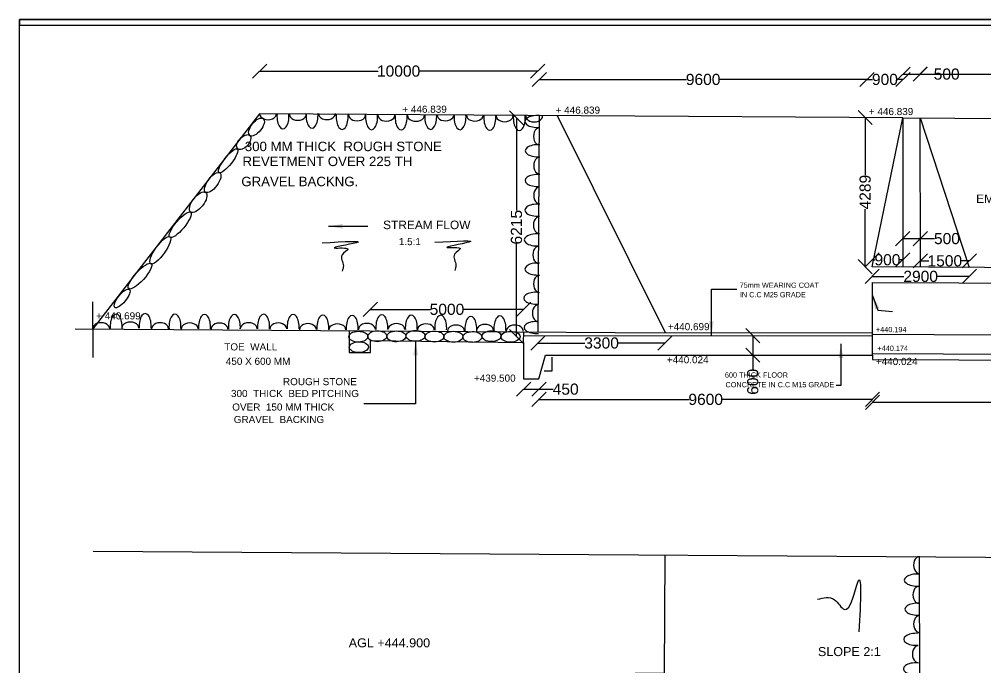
# Model space of a CAD drawing. Header units: millimetres. Extents: x 5757051 to 5765147, y 20977832 to 20981769.
# Drawn here: x 5757051 to 5759091, y 20980401 to 20981769 of the extents above; entities that cross this region are included whole.
import ezdxf

# ---------------------------------------------------------------- set-up
doc = ezdxf.new("R2010")
doc.units = ezdxf.units.MM
doc.header["$MEASUREMENT"] = 0
for name, color, linetype in [('DIMENSIONS', 7, 'Continuous'), ('DRAWING', 2, 'Continuous'), ('TEXT', 7, 'Continuous')]:
    doc.layers.add(name, color=color, linetype=linetype)
doc.styles.get("Standard").update_dxf_attribs({"font": 'arial.ttf', "height": 23.5})
doc.dimstyles.get("Standard").update_dxf_attribs({"dimtxt": 23.5, "dimasz": 30, "dimexe": 0.18, "dimexo": 0.0625, "dimgap": 0.09, "dimtad": 0, "dimdec": 0, "dimzin": 0, "dimdsep": 46, "dimtxsty": 'Standard', "dimblk": 'OBLIQUE', "dimcen": 0.09, "dimse1": 1, "dimse2": 1, "dimadec": 0, "dimazin": 0, "dimtfac": 1, "dimtdec": 0, "dimtofl": 0, "dimtmove": 0, "dimatfit": 3, "dimfxl": 1, "dimtolj": 1, "dimtzin": 0, "dimarcsym": 0})

# ---------------------------------------------------------------- blocks, each defined once
blk = doc.blocks.new('_Oblique')
at = {"color": 0, "linetype": 'ByBlock', "lineweight": -2}
blk.add_line((-0.5, -0.5), (0.5, 0.5), dxfattribs=at)
blk = doc.blocks.new('*D4')
at = {"layer": 'Defpoints', "color": 0, "transparency": 16777216}
for p in [(5758144.9, 20981659.8), (5757557.9, 20981570.1), (5758144.9, 20981566.3)]:
    blk.add_point(p, dxfattribs=at)
at = {"layer": 'DIMENSIONS', "color": 0, "lineweight": -2, "transparency": 16777216}
for p, q in [((5757557.9, 20981659.8), (5757808.3, 20981659.8)), ((5758144.9, 20981659.8), (5757894.6, 20981659.8))]:
    blk.add_line(p, q, dxfattribs=at)
at = {"layer": 'DIMENSIONS', "color": 0, "lineweight": -2, "transparency": 16777216, "xscale": 30, "yscale": 30, "zscale": 30, "rotation": 180}
blk.add_blockref('_Oblique', (5757557.9, 20981659.8), dxfattribs=at)
at = {"layer": 'DIMENSIONS', "color": 0, "lineweight": -2, "transparency": 16777216, "xscale": 30, "yscale": 30, "zscale": 30}
blk.add_blockref('_Oblique', (5758144.9, 20981659.8), dxfattribs=at)
at = {"layer": 'DIMENSIONS', "color": 0, "transparency": 16777216, "insert": (5757851.4, 20981659.8), "char_height": 23.5, "attachment_point": 5}
blk.add_mtext('\\A1;10000', dxfattribs=at)
blk = doc.blocks.new('*D5')
at = {"layer": 'Defpoints', "color": 0, "transparency": 16777216}
for p in [(5758840, 20981642.2), (5758148.7, 20981566.2), (5758840, 20981561.9)]:
    blk.add_point(p, dxfattribs=at)
at = {"layer": 'DIMENSIONS', "color": 0, "lineweight": -2, "transparency": 16777216}
for p, q in [((5758148.7, 20981642.2), (5758459.2, 20981642.2)), ((5758840, 20981642.2), (5758529.5, 20981642.2))]:
    blk.add_line(p, q, dxfattribs=at)
at = {"layer": 'DIMENSIONS', "color": 0, "lineweight": -2, "transparency": 16777216, "xscale": 30, "yscale": 30, "zscale": 30, "rotation": 180}
blk.add_blockref('_Oblique', (5758148.7, 20981642.2), dxfattribs=at)
at = {"layer": 'DIMENSIONS', "color": 0, "lineweight": -2, "transparency": 16777216, "xscale": 30, "yscale": 30, "zscale": 30}
blk.add_blockref('_Oblique', (5758840, 20981642.2), dxfattribs=at)
at = {"layer": 'DIMENSIONS', "color": 0, "transparency": 16777216, "insert": (5758494.3, 20981642.2), "char_height": 23.5, "attachment_point": 5}
blk.add_mtext('\\A1;9600', dxfattribs=at)
blk = doc.blocks.new('*D6')
at = {"layer": 'Defpoints', "color": 0, "transparency": 16777216}
for p in [(5758916, 20981642.2), (5758840, 20981561.9), (5758916, 20981561.4)]:
    blk.add_point(p, dxfattribs=at)
at = {"layer": 'DIMENSIONS', "color": 0, "lineweight": -2, "transparency": 16777216}
for p, q in [((5758840, 20981642.2), (5758852, 20981642.2)), ((5758916, 20981642.2), (5758904, 20981642.2))]:
    blk.add_line(p, q, dxfattribs=at)
at = {"layer": 'DIMENSIONS', "color": 0, "lineweight": -2, "transparency": 16777216, "xscale": 30, "yscale": 30, "zscale": 30, "rotation": 180}
blk.add_blockref('_Oblique', (5758840, 20981642.2), dxfattribs=at)
at = {"layer": 'DIMENSIONS', "color": 0, "lineweight": -2, "transparency": 16777216, "xscale": 30, "yscale": 30, "zscale": 30}
blk.add_blockref('_Oblique', (5758916, 20981642.2), dxfattribs=at)
at = {"layer": 'DIMENSIONS', "color": 0, "transparency": 16777216, "insert": (5758878, 20981642.2), "char_height": 23.5, "attachment_point": 5}
blk.add_mtext('\\A1;900', dxfattribs=at)
blk = doc.blocks.new('*D7')
at = {"layer": 'Defpoints', "color": 0, "transparency": 16777216}
for p in [(5758952.4, 20981653.5), (5758916, 20981561.4), (5758952.4, 20981561.1)]:
    blk.add_point(p, dxfattribs=at)
at = {"layer": 'DIMENSIONS', "color": 0, "lineweight": -2, "transparency": 16777216}
for p, q in [((5758916, 20981653.5), (5758952.4, 20981653.5)), ((5758952.4, 20981653.5), (5758982.4, 20981653.5))]:
    blk.add_line(p, q, dxfattribs=at)
at = {"layer": 'DIMENSIONS', "color": 0, "lineweight": -2, "transparency": 16777216, "xscale": 30, "yscale": 30, "zscale": 30, "rotation": 180}
blk.add_blockref('_Oblique', (5758916, 20981653.5), dxfattribs=at)
at = {"layer": 'DIMENSIONS', "color": 0, "lineweight": -2, "transparency": 16777216, "xscale": 30, "yscale": 30, "zscale": 30}
blk.add_blockref('_Oblique', (5758952.4, 20981653.5), dxfattribs=at)
at = {"layer": 'DIMENSIONS', "color": 0, "transparency": 16777216, "insert": (5759008.4, 20981653.5), "char_height": 23.5, "attachment_point": 5}
blk.add_mtext('\\A1;500', dxfattribs=at)
blk = doc.blocks.new('*D8')
at = {"layer": 'Defpoints', "color": 0, "transparency": 16777216}
for p in [(5759463.3, 20981653.6), (5758952.4, 20981561.1), (5759463.3, 20981557.5)]:
    blk.add_point(p, dxfattribs=at)
at = {"layer": 'DIMENSIONS', "color": 0, "lineweight": -2, "transparency": 16777216}
for p, q in [((5758952.4, 20981653.6), (5759172.6, 20981653.6)), ((5759463.3, 20981653.6), (5759243.1, 20981653.6))]:
    blk.add_line(p, q, dxfattribs=at)
at = {"layer": 'DIMENSIONS', "color": 0, "lineweight": -2, "transparency": 16777216, "xscale": 30, "yscale": 30, "zscale": 30, "rotation": 180}
blk.add_blockref('_Oblique', (5758952.4, 20981653.6), dxfattribs=at)
at = {"layer": 'DIMENSIONS', "color": 0, "lineweight": -2, "transparency": 16777216, "xscale": 30, "yscale": 30, "zscale": 30}
blk.add_blockref('_Oblique', (5759463.3, 20981653.6), dxfattribs=at)
at = {"layer": 'DIMENSIONS', "color": 0, "transparency": 16777216, "insert": (5759207.9, 20981653.6), "char_height": 23.5, "attachment_point": 5}
blk.add_mtext('\\A1;8925', dxfattribs=at)
blk = doc.blocks.new('*D17')
at = {"layer": 'Defpoints', "color": 0, "transparency": 16777216}
for p in [(5758115.3, 20981157.2), (5757791.8, 20981091.4), (5758115.3, 20981087.3)]:
    blk.add_point(p, dxfattribs=at)
at = {"layer": 'DIMENSIONS', "color": 0, "lineweight": -2, "transparency": 16777216}
for p, q in [((5757791.8, 20981157.2), (5757918.4, 20981157.2)), ((5758115.3, 20981157.2), (5757988.7, 20981157.2))]:
    blk.add_line(p, q, dxfattribs=at)
at = {"layer": 'DIMENSIONS', "color": 0, "lineweight": -2, "transparency": 16777216, "xscale": 30, "yscale": 30, "zscale": 30, "rotation": 180}
blk.add_blockref('_Oblique', (5757791.8, 20981157.2), dxfattribs=at)
at = {"layer": 'DIMENSIONS', "color": 0, "lineweight": -2, "transparency": 16777216, "xscale": 30, "yscale": 30, "zscale": 30}
blk.add_blockref('_Oblique', (5758115.3, 20981157.2), dxfattribs=at)
at = {"layer": 'DIMENSIONS', "color": 0, "transparency": 16777216, "insert": (5757953.5, 20981157.2), "char_height": 23.5, "attachment_point": 5}
blk.add_mtext('\\A1;5000', dxfattribs=at)
blk = doc.blocks.new('*D18')
at = {"layer": 'Defpoints', "color": 0, "transparency": 16777216}
for p in [(5758145.8, 20981109.7), (5758413.9, 20981108.4), (5758413.9, 20981086.1)]:
    blk.add_point(p, dxfattribs=at)
at = {"layer": 'DIMENSIONS', "color": 0, "lineweight": -2, "transparency": 16777216}
for p, q in [((5758145.8, 20981086.1), (5758244.7, 20981086.1)), ((5758413.9, 20981086.1), (5758315, 20981086.1))]:
    blk.add_line(p, q, dxfattribs=at)
at = {"layer": 'DIMENSIONS', "color": 0, "lineweight": -2, "transparency": 16777216, "xscale": 30, "yscale": 30, "zscale": 30, "rotation": 180}
blk.add_blockref('_Oblique', (5758145.8, 20981086.1), dxfattribs=at)
at = {"layer": 'DIMENSIONS', "color": 0, "lineweight": -2, "transparency": 16777216, "xscale": 30, "yscale": 30, "zscale": 30}
blk.add_blockref('_Oblique', (5758413.9, 20981086.1), dxfattribs=at)
at = {"layer": 'DIMENSIONS', "color": 0, "transparency": 16777216, "insert": (5758279.9, 20981086.1), "char_height": 23.5, "attachment_point": 5}
blk.add_mtext('\\A1;3300', dxfattribs=at)
blk = doc.blocks.new('*D19')
at = {"layer": 'Defpoints', "color": 0, "transparency": 16777216}
for p in [(5758599.8, 20981101.8), (5758599.2, 20981060.5), (5758599.8, 20981060.5)]:
    blk.add_point(p, dxfattribs=at)
at = {"layer": 'DIMENSIONS', "color": 0, "lineweight": -2, "transparency": 16777216}
for p, q in [((5758599.2, 20981101.8), (5758599.2, 20981060.5)), ((5758599.2, 20981060.5), (5758599.2, 20981030.5))]:
    blk.add_line(p, q, dxfattribs=at)
at = {"layer": 'DIMENSIONS', "color": 0, "lineweight": -2, "transparency": 16777216, "xscale": 30, "yscale": 30, "zscale": 30}
for p, rotation in [((5758599.2, 20981101.8), 90), ((5758599.2, 20981060.5), 270)]:
    blk.add_blockref('_Oblique', p, dxfattribs=dict(at, rotation=rotation))
at = {"layer": 'DIMENSIONS', "color": 0, "transparency": 16777216, "insert": (5758599.2, 20981004.4), "char_height": 23.5, "attachment_point": 5, "rotation": 90}
blk.add_mtext('\\A1;600', dxfattribs=at)
blk = doc.blocks.new('*D20')
at = {"layer": 'Defpoints', "color": 0, "transparency": 16777216}
for p in [(5758115.3, 20981010.8), (5758147.6, 20981010.8), (5758147.6, 20980988.8)]:
    blk.add_point(p, dxfattribs=at)
at = {"layer": 'DIMENSIONS', "color": 0, "lineweight": -2, "transparency": 16777216}
for p, q in [((5758115.3, 20980988.8), (5758147.6, 20980988.8)), ((5758147.6, 20980988.8), (5758177.6, 20980988.8))]:
    blk.add_line(p, q, dxfattribs=at)
at = {"layer": 'DIMENSIONS', "color": 0, "lineweight": -2, "transparency": 16777216, "xscale": 30, "yscale": 30, "zscale": 30, "rotation": 180}
blk.add_blockref('_Oblique', (5758115.3, 20980988.8), dxfattribs=at)
at = {"layer": 'DIMENSIONS', "color": 0, "lineweight": -2, "transparency": 16777216, "xscale": 30, "yscale": 30, "zscale": 30}
blk.add_blockref('_Oblique', (5758147.6, 20980988.8), dxfattribs=at)
at = {"layer": 'DIMENSIONS', "color": 0, "transparency": 16777216, "insert": (5758204.1, 20980988.8), "char_height": 23.5, "attachment_point": 5}
blk.add_mtext('\\A1;450', dxfattribs=at)
blk = doc.blocks.new('*D21')
at = {"layer": 'Defpoints', "color": 0, "transparency": 16777216}
for p in [(5758851.7, 20981051.6), (5758147.6, 20981010.8), (5758851.7, 20980967.2)]:
    blk.add_point(p, dxfattribs=at)
at = {"layer": 'DIMENSIONS', "color": 0, "lineweight": -2, "transparency": 16777216}
for p, q in [((5758147.6, 20980967.2), (5758464.5, 20980967.2)), ((5758851.7, 20980967.2), (5758534.8, 20980967.2))]:
    blk.add_line(p, q, dxfattribs=at)
at = {"layer": 'DIMENSIONS', "color": 0, "lineweight": -2, "transparency": 16777216, "xscale": 30, "yscale": 30, "zscale": 30, "rotation": 180}
blk.add_blockref('_Oblique', (5758147.6, 20980967.2), dxfattribs=at)
at = {"layer": 'DIMENSIONS', "color": 0, "lineweight": -2, "transparency": 16777216, "xscale": 30, "yscale": 30, "zscale": 30}
blk.add_blockref('_Oblique', (5758851.7, 20980967.2), dxfattribs=at)
at = {"layer": 'DIMENSIONS', "color": 0, "transparency": 16777216, "insert": (5758499.7, 20980967.2), "char_height": 23.5, "attachment_point": 5}
blk.add_mtext('\\A1;9600', dxfattribs=at)
blk = doc.blocks.new('*D22')
at = {"layer": 'Defpoints', "color": 0, "transparency": 16777216}
for p in [(5758851.7, 20981051.6), (5761584.6, 20980999), (5761584.6, 20980961.3)]:
    blk.add_point(p, dxfattribs=at)
at = {"layer": 'DIMENSIONS', "color": 0, "lineweight": -2, "transparency": 16777216}
for p, q in [((5758851.7, 20980961.3), (5760173.3, 20980961.3)), ((5761584.6, 20980961.3), (5760263, 20980961.3))]:
    blk.add_line(p, q, dxfattribs=at)
at = {"layer": 'DIMENSIONS', "color": 0, "lineweight": -2, "transparency": 16777216, "xscale": 30, "yscale": 30, "zscale": 30, "rotation": 180}
blk.add_blockref('_Oblique', (5758851.7, 20980961.3), dxfattribs=at)
at = {"layer": 'DIMENSIONS', "color": 0, "lineweight": -2, "transparency": 16777216, "xscale": 30, "yscale": 30, "zscale": 30}
blk.add_blockref('_Oblique', (5761584.6, 20980961.3), dxfattribs=at)
at = {"layer": 'DIMENSIONS', "color": 0, "transparency": 16777216, "insert": (5760218.2, 20980961.3), "char_height": 23.5, "attachment_point": 5}
blk.add_mtext('\\A1;42375', dxfattribs=at)
blk = doc.blocks.new('*D24')
at = {"layer": 'Defpoints', "color": 0, "transparency": 16777216}
for p in [(5758093.5, 20981561.4), (5758100.3, 20981099.9), (5758107.7, 20981099.9)]:
    blk.add_point(p, dxfattribs=at)
at = {"layer": 'DIMENSIONS', "color": 0, "lineweight": -2, "transparency": 16777216}
for p, q in [((5758100.3, 20981561.4), (5758100.3, 20981366)), ((5758100.3, 20981099.9), (5758100.3, 20981295.3))]:
    blk.add_line(p, q, dxfattribs=at)
at = {"layer": 'DIMENSIONS', "color": 0, "lineweight": -2, "transparency": 16777216, "xscale": 30, "yscale": 30, "zscale": 30}
for p, rotation in [((5758100.3, 20981561.4), 90), ((5758100.3, 20981099.9), 270)]:
    blk.add_blockref('_Oblique', p, dxfattribs=dict(at, rotation=rotation))
at = {"layer": 'DIMENSIONS', "color": 0, "transparency": 16777216, "insert": (5758100.3, 20981330.6), "char_height": 23.5, "attachment_point": 5, "rotation": 90}
blk.add_mtext('\\A1;6215', dxfattribs=at)
blk = doc.blocks.new('*D25')
at = {"layer": 'Defpoints', "color": 0, "transparency": 16777216}
for p in [(5758840, 20981561.9), (5758836.4, 20981247.2), (5758851, 20981247.2)]:
    blk.add_point(p, dxfattribs=at)
at = {"layer": 'DIMENSIONS', "color": 0, "lineweight": -2, "transparency": 16777216}
for p, q in [((5758836.4, 20981561.9), (5758836.4, 20981440.2)), ((5758836.4, 20981247.2), (5758836.4, 20981368.8))]:
    blk.add_line(p, q, dxfattribs=at)
at = {"layer": 'DIMENSIONS', "color": 0, "lineweight": -2, "transparency": 16777216, "xscale": 30, "yscale": 30, "zscale": 30}
for p, rotation in [((5758836.4, 20981561.9), 90), ((5758836.4, 20981247.2), 270)]:
    blk.add_blockref('_Oblique', p, dxfattribs=dict(at, rotation=rotation))
at = {"layer": 'DIMENSIONS', "color": 0, "transparency": 16777216, "insert": (5758836.4, 20981404.5), "char_height": 23.5, "attachment_point": 5, "rotation": 90}
blk.add_mtext('\\A1;4289', dxfattribs=at)
blk = doc.blocks.new('*D26')
at = {"layer": 'Defpoints', "color": 0, "transparency": 16777216}
for p in [(5758915.7, 20981261.8), (5758851, 20981247.2), (5758915.7, 20981247.1)]:
    blk.add_point(p, dxfattribs=at)
at = {"layer": 'DIMENSIONS', "color": 0, "lineweight": -2, "transparency": 16777216}
for p, q in [((5758851, 20981261.8), (5758857.4, 20981261.8)), ((5758915.7, 20981261.8), (5758909.4, 20981261.8))]:
    blk.add_line(p, q, dxfattribs=at)
at = {"layer": 'DIMENSIONS', "color": 0, "lineweight": -2, "transparency": 16777216, "xscale": 30, "yscale": 30, "zscale": 30, "rotation": 180}
blk.add_blockref('_Oblique', (5758851, 20981261.8), dxfattribs=at)
at = {"layer": 'DIMENSIONS', "color": 0, "lineweight": -2, "transparency": 16777216, "xscale": 30, "yscale": 30, "zscale": 30}
blk.add_blockref('_Oblique', (5758915.7, 20981261.8), dxfattribs=at)
at = {"layer": 'DIMENSIONS', "color": 0, "transparency": 16777216, "insert": (5758883.4, 20981261.8), "char_height": 23.5, "attachment_point": 5}
blk.add_mtext('\\A1;900', dxfattribs=at)
blk = doc.blocks.new('*D27')
at = {"layer": 'Defpoints', "color": 0, "transparency": 16777216}
for p in [(5758953, 20981306.4), (5758915.7, 20981247.1), (5758953, 20981247.2)]:
    blk.add_point(p, dxfattribs=at)
at = {"layer": 'DIMENSIONS', "color": 0, "lineweight": -2, "transparency": 16777216}
for p, q in [((5758915.7, 20981306.4), (5758953, 20981306.4)), ((5758953, 20981306.4), (5758983, 20981306.4))]:
    blk.add_line(p, q, dxfattribs=at)
at = {"layer": 'DIMENSIONS', "color": 0, "lineweight": -2, "transparency": 16777216, "xscale": 30, "yscale": 30, "zscale": 30, "rotation": 180}
blk.add_blockref('_Oblique', (5758915.7, 20981306.4), dxfattribs=at)
at = {"layer": 'DIMENSIONS', "color": 0, "lineweight": -2, "transparency": 16777216, "xscale": 30, "yscale": 30, "zscale": 30}
blk.add_blockref('_Oblique', (5758953, 20981306.4), dxfattribs=at)
at = {"layer": 'DIMENSIONS', "color": 0, "transparency": 16777216, "insert": (5759009, 20981306.4), "char_height": 23.5, "attachment_point": 5}
blk.add_mtext('\\A1;500', dxfattribs=at)
blk = doc.blocks.new('*D28')
at = {"layer": 'Defpoints', "color": 0, "transparency": 16777216}
for p in [(5759056.1, 20981259.5), (5758953, 20981246.6), (5759056.1, 20981245.9)]:
    blk.add_point(p, dxfattribs=at)
at = {"layer": 'DIMENSIONS', "color": 0, "lineweight": -2, "transparency": 16777216}
for p, q in [((5758953, 20981259.5), (5758970.5, 20981259.5)), ((5759056.1, 20981259.5), (5759038.6, 20981259.5))]:
    blk.add_line(p, q, dxfattribs=at)
at = {"layer": 'DIMENSIONS', "color": 0, "lineweight": -2, "transparency": 16777216, "xscale": 30, "yscale": 30, "zscale": 30, "rotation": 180}
blk.add_blockref('_Oblique', (5758953, 20981259.5), dxfattribs=at)
at = {"layer": 'DIMENSIONS', "color": 0, "lineweight": -2, "transparency": 16777216, "xscale": 30, "yscale": 30, "zscale": 30}
blk.add_blockref('_Oblique', (5759056.1, 20981259.5), dxfattribs=at)
at = {"layer": 'DIMENSIONS', "color": 0, "transparency": 16777216, "insert": (5759004.5, 20981259.5), "char_height": 23.5, "attachment_point": 5}
blk.add_mtext('\\A1;1500', dxfattribs=at)
blk = doc.blocks.new('*D29')
at = {"layer": 'Defpoints', "color": 0, "transparency": 16777216}
for p in [(5758851, 20981247.2), (5759056.1, 20981245.9), (5759056.1, 20981226.7)]:
    blk.add_point(p, dxfattribs=at)
at = {"layer": 'DIMENSIONS', "color": 0, "lineweight": -2, "transparency": 16777216}
for p, q in [((5758851, 20981226.7), (5758918.2, 20981226.7)), ((5759056.1, 20981226.7), (5758988.9, 20981226.7))]:
    blk.add_line(p, q, dxfattribs=at)
at = {"layer": 'DIMENSIONS', "color": 0, "lineweight": -2, "transparency": 16777216, "xscale": 30, "yscale": 30, "zscale": 30, "rotation": 180}
blk.add_blockref('_Oblique', (5758851, 20981226.7), dxfattribs=at)
at = {"layer": 'DIMENSIONS', "color": 0, "lineweight": -2, "transparency": 16777216, "xscale": 30, "yscale": 30, "zscale": 30}
blk.add_blockref('_Oblique', (5759056.1, 20981226.7), dxfattribs=at)
at = {"layer": 'DIMENSIONS', "color": 0, "transparency": 16777216, "insert": (5758953.5, 20981226.7), "char_height": 23.5, "attachment_point": 5}
blk.add_mtext('\\A1;2900', dxfattribs=at)

msp = doc.modelspace()

# ---------------------------------------------------------------- linework, layer by layer
at = {"layer": 'DIMENSIONS', "color": 0}
for points in [[(5765084.7, 20977831.8), (5757050.8, 20977831.8), (5757050.8, 20981769.1), (5765084.7, 20981769.1)], [(5765084.7, 20981769.1), (5757050.8, 20981769.1), (5757050.8, 20981756.5), (5765084.7, 20981756.5)]]:
    msp.add_lwpolyline(points, close=True, dxfattribs=at)
at = {"layer": 'DRAWING', "color": 0}
for points in [[(5758916, 20981561.4), (5759463.3, 20981557.5), (5759923.8, 20981249.6), (5760730.1, 20981245), (5761183.5, 20981550.3), (5761261.5, 20981591.1), (5761336, 20981591.1), (5761396.9, 20981549.1), (5762953.4, 20981551.6), (5763408, 20981550.6), (5763614.5, 20981306.9), (5762844.6, 20981307.2), (5762844.2, 20981551.4)], [(5761584.2, 20981236.3), (5760488.4, 20981237.1), (5759918.9, 20981240.5), (5758851, 20981247.2), (5758916, 20981561.4), (5757557.9, 20981569.8), (5757205.7, 20981116.2), (5757205.7, 20981173.1)], [(5758145.8, 20981109.7), (5758148.7, 20981566.2)], [(5758186.2, 20981565.9), (5758413.9, 20981108.4)], [(5758916, 20981561.4), (5758915.7, 20981246.8)], [(5758953, 20981246.6), (5758952.4, 20981561.1), (5759056.1, 20981245.9)], [(5757168.9, 20981116.5), (5758308.4, 20981108.5), (5758851.5, 20981107.9), (5758851.5, 20981213.8), (5761585.4, 20981203.3)], [(5757205.7, 20981116.2), (5757205.7, 20981055.5)], [(5757746.9, 20981112.4), (5757746.9, 20981066), (5757791.8, 20981066), (5757791.8, 20981091.4), (5758115.4, 20981087.3), (5758115.6, 20981109.9)], [(5758115.3, 20981087.3), (5758115.3, 20981010.8), (5758147.6, 20981010.8), (5758161.7, 20981060.5), (5758851.7, 20981060.5), (5758851.8, 20981107.9)], [(5758115.5, 20981102.4), (5758851.8, 20981101.5)], [(5758851.8, 20981104.7), (5761585, 20981090.3)], [(5758174.9, 20981056.4), (5758174.9, 20981026.7), (5758158.4, 20981026.7)], [(5761584.8, 20981052), (5759751.7, 20981058.9), (5758851.7, 20981063.1)], [(5758851.7, 20981060.5), (5758851.7, 20981051.6), (5761584.8, 20981041.1)], [(5757206.5, 20980646.9), (5759717.7, 20980630.4), (5759723.9, 20980676.1), (5759739.8, 20980597.2), (5759755.2, 20980630.2), (5761271.9, 20980624.7), (5761294.9, 20980591.5), (5761294.9, 20980659.3), (5761319.6, 20980624.5), (5762762.9, 20980626.1)], [(5758413.1, 20980639), (5758412, 20980389.9), (5757304.1, 20980377.2)], [(5758490.1, 20980068.4), (5758952.5, 20980072.9), (5758951, 20980635.5)]]:
    msp.add_lwpolyline(points, dxfattribs=at)
for centre, major_axis, ratio in [((5757551.4, 20981541.9), (-14.3, -17.8), 0.475755), ((5757524.4, 20981510.1), (-12.8, -14.1), 0.549275), ((5757491.8, 20981470.8), (-19.4, -24.8), 0.26576), ((5757459.1, 20981424.8), (-15.2, -20.5), 0.416662), ((5757428.3, 20981383.2), (-15.9, -20.5), 0.455796), ((5757390.4, 20981335.7), (-22, -26.3), 0.284407), ((5757348.3, 20981282), (-20.4, -28.5), 0.292221), ((5757305.4, 20981227.3), (-23.7, -26.4), 0.286628), ((5757267.8, 20981180.3), (-15.4, -18.9), 0.347021), ((5757766.5, 20981099.6), (-20.1, -0.3), 0.56939), ((5757806.5, 20981100.5), (-20.1, -0.3), 0.56939), ((5757846.8, 20981100.3), (-20.1, -0.3), 0.56939), ((5757887.2, 20981101.4), (-20.1, -0.3), 0.56939), ((5757927, 20981099.8), (-20.1, -0.3), 0.56939), ((5757967.1, 20981099.5), (-20.1, -0.3), 0.56939), ((5758007.1, 20981099), (-20.1, -0.3), 0.56939), ((5758047.6, 20981100.8), (-20.1, -0.3), 0.56939), ((5758087.6, 20981099.5), (-20.1, -0.3), 0.56939), ((5757767.5, 20981077.5), (-20.1, -0.3), 0.56939)]:
    msp.add_ellipse(centre, major_axis=major_axis, ratio=ratio, dxfattribs=at)
for centre, major_axis, ratio, start_param, end_param in [((5757575.9, 20981570), (17.9, 0.2), 0.701852, 3.122512, 6.288242), ((5757607.3, 20981564.9), (0, -26.9), 0.471082, 4.571776, 7.997118), ((5757638.7, 20981568.7), (17.9, 0.2), 0.701852, 3.122512, 6.288242), ((5757668.7, 20981566.3), (0, -26.9), 0.471082, 4.571776, 7.997118), ((5757700.1, 20981570.1), (17.9, 0.2), 0.701852, 3.122512, 6.288242), ((5757732.3, 20981563.7), (0, -26.9), 0.471082, 4.571776, 7.997118), ((5757763.7, 20981567.5), (17.9, 0.2), 0.701852, 3.122512, 6.288242), ((5757794.4, 20981563.2), (0, -26.9), 0.471082, 4.571776, 7.997118), ((5757825.8, 20981566.9), (17.9, 0.2), 0.701852, 3.122512, 6.288242), ((5757856.7, 20981562.8), (0, -26.9), 0.471082, 4.571776, 7.997118), ((5757888.1, 20981566.5), (17.9, 0.2), 0.701852, 3.122512, 6.288242), ((5757919.2, 20981563.9), (0, -26.9), 0.471082, 4.571776, 7.997118), ((5757950.6, 20981567.6), (17.9, 0.2), 0.701852, 3.122512, 6.288242), ((5757981.1, 20981563.2), (0, -26.9), 0.471082, 4.571776, 7.997118), ((5758012.5, 20981567), (17.9, 0.2), 0.701852, 3.122512, 6.288242), ((5758043.9, 20981561.9), (0, -26.9), 0.471082, 4.571776, 7.997118), ((5758075.3, 20981565.7), (17.9, 0.2), 0.701852, 3.122512, 6.288242), ((5758106.2, 20981561.4), (0, -26.9), 0.471082, 4.571776, 7.997118), ((5758144.9, 20981553.6), (-26.9, 0), 0.471082, 4.571776, 7.997118), ((5758137.6, 20981565.2), (17.9, 0.2), 0.701852, 3.122512, 6.288242), ((5758148.7, 20981522.2), (0.2, -17.9), 0.701852, 3.122512, 6.288242), ((5758145.5, 20981491.9), (-26.9, 0), 0.471082, 4.571776, 7.997118), ((5758149.3, 20981460.5), (0.2, -17.9), 0.701852, 3.122512, 6.288242), ((5758145.3, 20981429.1), (-26.9, 0), 0.471082, 4.571776, 7.997118), ((5758149.1, 20981397.6), (0.2, -17.9), 0.701852, 3.122512, 6.288242), ((5758144.8, 20981366.6), (-26.9, 0), 0.471082, 4.571776, 7.997118), ((5758148.6, 20981335.1), (0.2, -17.9), 0.701852, 3.122512, 6.288242), ((5758143.5, 20981303.7), (-26.9, 0), 0.471082, 4.571776, 7.997118), ((5758147.3, 20981272.3), (0.2, -17.9), 0.701852, 3.122512, 6.288242), ((5758144.9, 20981242.3), (-26.9, 0), 0.471082, 4.571776, 7.997118), ((5758148.7, 20981210.9), (0.2, -17.9), 0.701852, 3.122512, 6.288242), ((5758142.6, 20981180.8), (-26.9, 0), 0.471082, 4.571776, 7.997118), ((5758146.4, 20981149.3), (0.2, -17.9), 0.701852, 3.122512, 6.288242), ((5757255.1, 20981120.2), (0, 26.9), 0.471082, 4.571776, 7.997118), ((5757316.5, 20981121.6), (0, 26.9), 0.471082, 4.571776, 7.997118), ((5757379.3, 20981120.3), (0, 26.9), 0.471082, 4.571776, 7.997118), ((5757441.8, 20981119.8), (0, 26.9), 0.471082, 4.571776, 7.997118), ((5757504.7, 20981119.6), (0, 26.9), 0.471082, 4.571776, 7.997118), ((5757566.4, 20981120.2), (0, 26.9), 0.471082, 4.571776, 7.997118), ((5757628.7, 20981119.7), (0, 26.9), 0.471082, 4.571776, 7.997118), ((5757691.4, 20981118.4), (0, 26.9), 0.471082, 4.571776, 7.997118), ((5757815.9, 20981118.9), (0, 26.9), 0.471082, 4.571776, 7.997118), ((5757878.2, 20981118.4), (0, 26.9), 0.471082, 4.571776, 7.997118), ((5757223.6, 20981116.4), (-17.9, -0.2), 0.701852, 3.122512, 6.288242), ((5757285.1, 20981117.8), (-17.9, -0.2), 0.701852, 3.122512, 6.288242), ((5757347.9, 20981116.5), (-17.9, -0.2), 0.701852, 3.122512, 6.288242), ((5757410.4, 20981116), (-17.9, -0.2), 0.701852, 3.122512, 6.288242), ((5757473.3, 20981115.8), (-17.9, -0.2), 0.701852, 3.122512, 6.288242), ((5757535, 20981116.4), (-17.9, -0.2), 0.701852, 3.122512, 6.288242), ((5757597.3, 20981115.9), (-17.9, -0.2), 0.701852, 3.122512, 6.288242), ((5757660, 20981114.6), (-17.9, -0.2), 0.701852, 3.122512, 6.288242), ((5757722, 20981114), (-17.9, -0.2), 0.701852, 3.122512, 6.288242), ((5757753.4, 20981117.7), (0, 26.9), 0.471082, 4.571776, 7.997118), ((5757784.5, 20981115.1), (-17.9, -0.2), 0.701852, 3.122512, 6.288242), ((5757846.8, 20981114.7), (-17.9, -0.2), 0.701852, 3.122512, 6.288242), ((5757908.9, 20981114.1), (-17.9, -0.2), 0.701852, 3.122512, 6.288242), ((5757940.3, 20981117.9), (0, 26.9), 0.471082, 4.571776, 7.997118), ((5758003.9, 20981115.3), (0, 26.9), 0.471082, 4.571776, 7.997118), ((5758033.9, 20981112.9), (-17.9, -0.2), 0.701852, 3.122512, 6.288242), ((5758065.3, 20981116.7), (0, 26.9), 0.471082, 4.571776, 7.997118), ((5758143.2, 20981119.1), (-26.9, 0), 0.471082, 4.571776, 7.997118), ((5757972.5, 20981111.5), (-17.9, -0.2), 0.701852, 3.122512, 6.288242), ((5758096.7, 20981111.6), (-17.9, -0.2), 0.701852, 3.122512, 6.288242), ((5758951, 20980617.5), (0.2, -17.9), 0.701852, 3.122512, 6.288242), ((5758945.9, 20980586.1), (-26.9, 0), 0.471082, 4.571776, 7.997118), ((5758949.7, 20980554.7), (0.2, -17.9), 0.701852, 3.122512, 6.288242), ((5758947.3, 20980524.7), (-26.9, 0), 0.471082, 4.571776, 7.997118), ((5758951.1, 20980493.3), (0.2, -17.9), 0.701852, 3.122512, 6.288242), ((5758944.7, 20980461.1), (-26.9, 0), 0.471082, 4.571776, 7.997118), ((5758948.5, 20980429.7), (0.2, -17.9), 0.701852, 3.122512, 6.288242), ((5758944.1, 20980399), (-26.9, 0), 0.471082, 4.571776, 7.997118)]:
    msp.add_ellipse(centre, major_axis=major_axis, ratio=ratio, start_param=start_param, end_param=end_param, dxfattribs=at)
for points in [[(5757690.2, 20981297.6), (5757761.8, 20981297.6), (5757716.5, 20981286.7), (5757744.1, 20981284.2), (5757732, 20981272.4), (5757734.8, 20981248.9), (5757732.3, 20981238)], [(5757927.9, 20981298.7), (5757999.5, 20981298.7), (5757954.2, 20981287.8), (5757981.8, 20981285.3), (5757969.7, 20981273.5), (5757972.5, 20981250.1), (5757970, 20981239.1)], [(5758736, 20980545.7), (5758771, 20980545), (5758792.5, 20980523.9), (5758820.9, 20980582), (5758823.2, 20980476.7)]]:
    msp.add_spline(points, degree=3, dxfattribs=at)

# ---------------------------------------------------------------- texts
at = {"layer": 'TEXT', "color": 0}
for s, height, p in [('+ 446.839', 15, (5757859.3, 20981571.9)), ('+ 446.839', 15, (5758182.9, 20981570.1)), ('+ 446.839', 15, (5758844.1, 20981567.1)), ('300 MM THICK  ROUGH STONE', 20, (5757526.8, 20981491)), ('REVETMENT OVER 225 TH', 20, (5757521.9, 20981459.5)), ('GRAVEL BACKNG.', 20, (5757519.4, 20981417)), ('EMBANKMENT', 18, (5759070.6, 20981381.5)), ('STREAM FLOW', 18, (5757818.7, 20981326.5)), ('1.5:1', 15, (5757851.9, 20981292.7)), ('75mm WEARING COAT', 11, (5758571.4, 20981202.7)), ('IN C.C M25 GRADE', 11, (5758571.8, 20981182.7)), ('+ 440.699', 15, (5757213.1, 20981136)), ('+440.699', 15, (5758419.9, 20981113.2)), ('+440.194', 11, (5758859, 20981109.1)), ('TOE  WALL', 15, (5757483.4, 20981070.6)), ('+440.174', 11, (5758862.3, 20981069.6)), ('450 X 600 MM', 15, (5757486.7, 20981040.2)), ('+440.024', 15, (5758417.8, 20981043.5)), ('+440.024', 15, (5758859, 20981039.9)), ('600 THICK FLOOR', 11, (5758540.2, 20981013.3)), ('ROUGH STONE', 15, (5757607.3, 20980997.3)), ('+439.500', 15, (5758010.5, 20981004.7)), ('CONCRETE IN C.C M15 GRADE', 11, (5758541.5, 20980992.8)), ('300  THICK  BED PITCHING', 15, (5757497.6, 20980972.3)), ('OVER  150 MM THICK', 15, (5757500.2, 20980943.7)), ('GRAVEL  BACKING', 15, (5757503.4, 20980917.4)), ('AGL +444.900', 19, (5757746.1, 20980444.2)), ('SLOPE 2:1', 19, (5758736.6, 20980425.7))]:
    msp.add_text(s, height=height, dxfattribs=at).set_placement(p)

# ---------------------------------------------------------------- dimensions: what is measured, and where the dimension line sits
at = {"layer": 'DIMENSIONS', "color": 0}
for base, p1, p2, text, picture, middle in [((5758144.9, 20981659.8), (5757557.9, 20981570.1), (5758144.9, 20981566.3), '10000', '*D4', (5757851.4, 20981659.8)), ((5758840, 20981642.2), (5758148.7, 20981566.2), (5758840, 20981561.9), '9600', '*D5', (5758494.3, 20981642.2)), ((5758916, 20981642.2), (5758840, 20981561.9), (5758916, 20981561.4), '900', '*D6', (5758878, 20981642.2)), ((5758952.4, 20981653.5), (5758916, 20981561.4), (5758952.4, 20981561.1), '500', '*D7', (5759008.4, 20981653.5)), ((5759463.3, 20981653.6), (5758952.4, 20981561.1), (5759463.3, 20981557.5), '8925', '*D8', (5759207.9, 20981653.6)), ((5758953, 20981306.4), (5758915.7, 20981247.1), (5758953, 20981247.2), '500', '*D27', (5759009, 20981306.4)), ((5758915.7, 20981261.8), (5758851, 20981247.2), (5758915.7, 20981247.1), '900', '*D26', (5758883.4, 20981261.8)), ((5759056.1, 20981259.5), (5758953, 20981246.6), (5759056.1, 20981245.9), '1500', '*D28', (5759004.5, 20981259.5)), ((5759056.1, 20981226.7), (5758851, 20981247.2), (5759056.1, 20981245.9), '2900', '*D29', (5758953.5, 20981226.7)), ((5758115.3, 20981157.2), (5757791.8, 20981091.4), (5758115.3, 20981087.3), '5000', '*D17', (5757953.5, 20981157.2)), ((5758413.9, 20981086.1), (5758145.8, 20981109.7), (5758413.9, 20981108.4), '3300', '*D18', (5758279.9, 20981086.1)), ((5758851.7, 20980967.2), (5758147.6, 20981010.8), (5758851.7, 20981051.6), '9600', '*D21', (5758499.7, 20980967.2)), ((5761584.6, 20980961.3), (5758851.7, 20981051.6), (5761584.6, 20980999), '42375', '*D22', (5760218.2, 20980961.3)), ((5758147.6, 20980988.8), (5758115.3, 20981010.8), (5758147.6, 20981010.8), '450', '*D20', (5758204.1, 20980988.8))]:
    dim = msp.add_linear_dim(base=base, p1=p1, p2=p2, text=text, dimstyle='Standard', dxfattribs=at)
    dim.commit()
    dim.dimension.update_dxf_attribs({"geometry": picture, "text_midpoint": middle})
for base, p1, p2, text, picture, middle in [((5758100.3, 20981099.9), (5758093.5, 20981561.4), (5758107.7, 20981099.9), '6215', '*D24', (5758100.3, 20981330.6)), ((5758836.4, 20981247.2), (5758840, 20981561.9), (5758851, 20981247.2), '4289', '*D25', (5758836.4, 20981404.5)), ((5758599.2, 20981060.5), (5758599.8, 20981101.8), (5758599.8, 20981060.5), '600', '*D19', (5758599.2, 20981004.4))]:
    dim = msp.add_linear_dim(base=base, p1=p1, p2=p2, angle=90, text=text, dimstyle='Standard', dxfattribs=at)
    dim.commit()
    dim.dimension.update_dxf_attribs({"geometry": picture, "text_midpoint": middle})

# ---------------------------------------------------------------- leaders
for points in [[(5757703.4, 20981332.5), (5757786.3, 20981332.5)], [(5758511.7, 20981101.9), (5758511.7, 20981199.6), (5758565.7, 20981199.6)], [(5758851.5, 20981186.4), (5758863, 20981155.2), (5758894.1, 20981152.8)], [(5757887.3, 20981090), (5757887.3, 20980958.1), (5757777.8, 20980958.1)], [(5758785.2, 20981084.4), (5758785.2, 20980996.8), (5758775.1, 20980996.8)]]:
    msp.add_leader(points, dimstyle='Standard', override={"dimgap": 0.09, "dimtad": 0}, dxfattribs=at)

doc.saveas('drawing.dxf')
